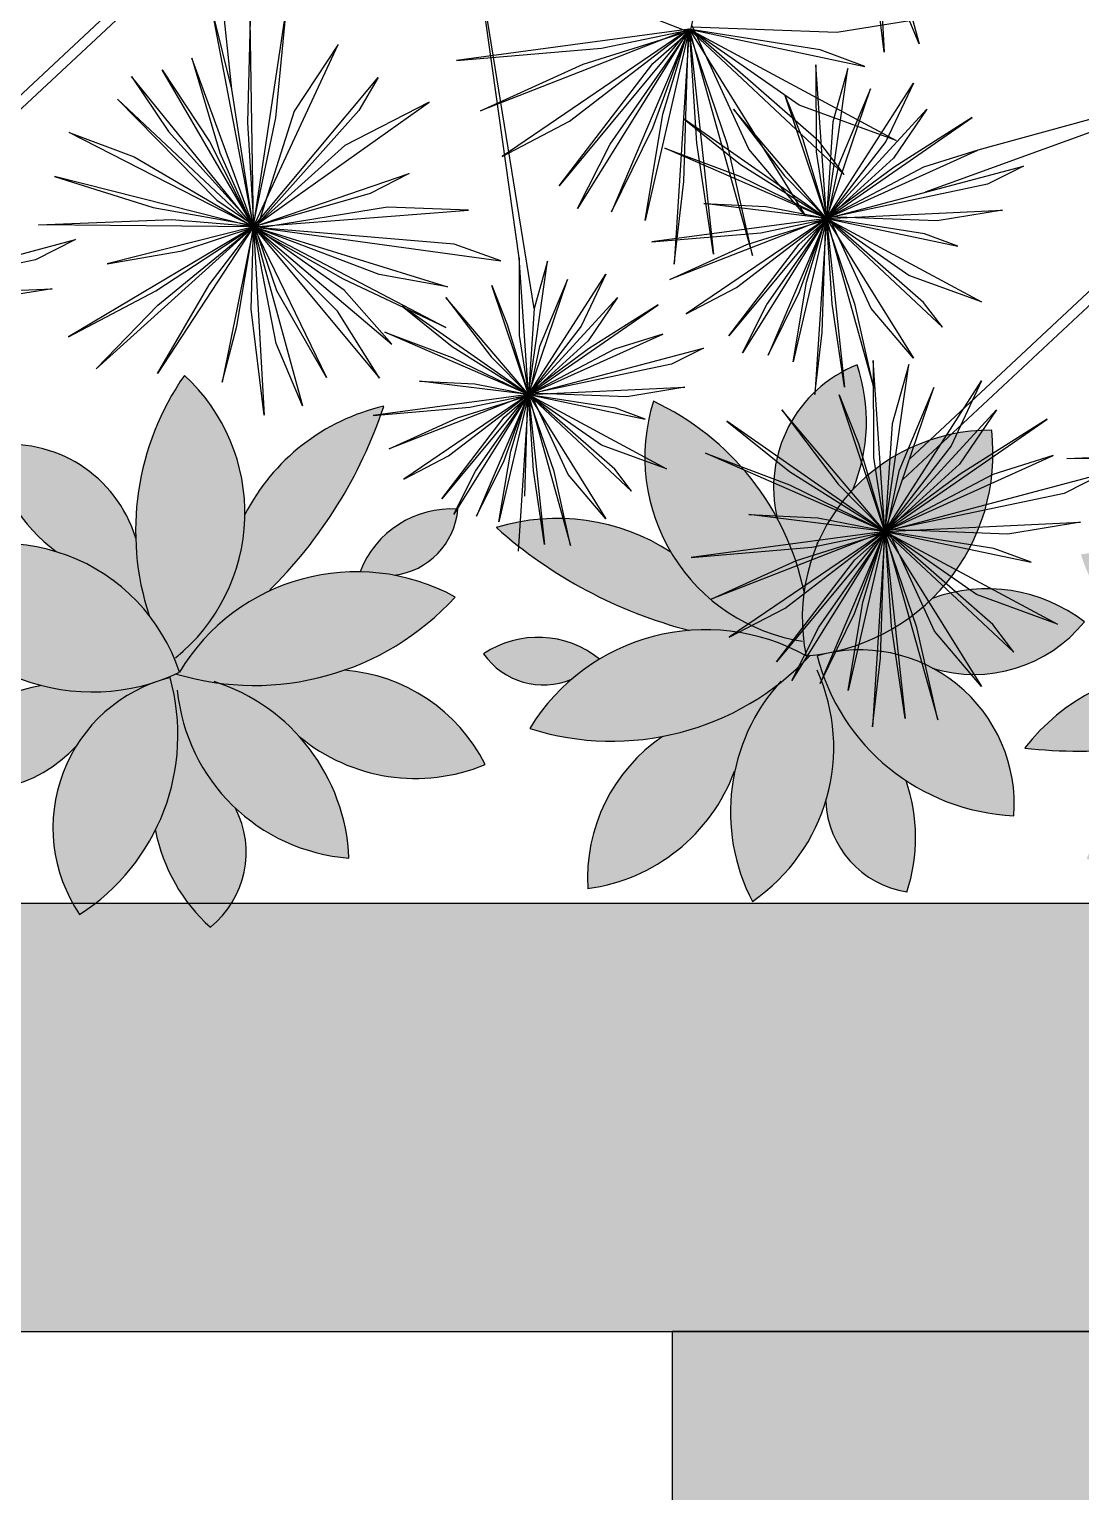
# Model space of a CAD drawing. Header units: inches. Extents: x 1559 to 2285, y -669 to 464.
# Drawn here: x 2088.36 to 2098.18, y 254.13 to 267.8 of the extents above; entities that cross this region are included whole.
import ezdxf

# ---------------------------------------------------------------- set-up
doc = ezdxf.new("R2010")
doc.units = ezdxf.units.IN
doc.header["$MEASUREMENT"] = 0

msp = doc.modelspace()

# ---------------------------------------------------------------- hatches: boundary and pattern name
at = {"true_color": 0x636466}
h = msp.add_hatch(dxfattribs=at)
h.set_pattern_fill('GRAVEL', color=251, scale=15)
h.set_pattern_definition([(228.012788, (-1644.2241, -1828.9148), (-120, -135), [2.01804, -199.78632]), (184.96974, (-1645.5741, -1830.4148), (180, 15), [3.46302, -342.83887]), (132.510447, (-1649.0241, -1830.7148), (150, -165), [2.44182, -241.74049]), (267.273689, (-1654.8741, -1834.4648), (15, 300), [3.15357, -312.20337]), (292.833654, (-1655.0241, -1837.6148), (-75, 180), [3.092325, -306.140597]), (357.273689, (-1653.8241, -1840.4648), (-300, 15), [3.15357, -312.20337]), (37.69424, (-1650.6741, -1840.6148), (-195, -150), [4.170435, -412.87273]), (72.255328, (-1647.3741, -1838.0648), (105, 330), [3.93732, -389.794822]), (121.429566, (-1646.1741, -1834.3148), (-120, 195), [3.16425, -313.261097]), (175.236358, (-1647.8241, -1831.6148), (165, -15), [3.61248, -177.01144]), (222.397438, (-1651.4241, -1831.3148), (-180, -165), [4.67172, -462.500625]), (138.814075, (-1640.0241, -1834.6148), (-105, 90), [1.594515, -157.85767]), (171.469234, (-1641.2241, -1833.5648), (195, -30), [3.033555, -300.32267]), (225, (-1644.224, -1833.115), (-2e-15, -15), [2.121315, -19.09189]), (203.19859, (-1645.2741, -1831.3148), (75, 30), [1.14237, -113.094227]), (291.80141, (-1646.324, -1831.7648), (-15, 45), [1.615545, -79.161927]), (30.963757, (-1645.724, -1833.2648), (45, 30), [2.623935, -84.840343]), (161.56505, (-1643.474, -1831.915), (30, -15), [1.897365, -45.5368]), (16.38954, (-1655.0241, -1831.7648), (150, 45), [2.658, -263.142677]), (70.346176, (-1652.4741, -1831.0148), (-60, -165), [2.229915, -220.761116]), (293.19859, (-1643.4741, -1828.9148), (-30, 75), [2.284725, -111.95187]), (343.61046, (-1642.5741, -1831.0148), (-150, 45), [2.658, -263.142677]), (339.443955, (-1655.0241, -1841.0648), (-75, 30), [2.5632, -125.596856]), (294.77514, (-1652.6241, -1841.9648), (-75, 165), [2.14767, -212.619646]), (66.80141, (-1643.3241, -1843.9148), (30, 75), [2.284725, -111.95187]), (17.354025, (-1642.4241, -1841.8148), (-195, -60), [2.514465, -248.931354]), (69.443955, (-1650.6741, -1843.9148), (-30, -75), [1.2816, -126.878456]), (101.30993, (-1644.224, -1843.9148), (-15, 60), [0.76485, -75.720443]), (165.96376, (-1644.374, -1843.1648), (45, -15), [3.092325, -58.75426]), (186.009006, (-1647.3741, -1842.4148), (150, 15), [2.86575, -283.708848]), (303.69007, (-1645.724, -1834.615), (-15, 30), [2.16333, -51.91994]), (353.157227, (-1644.5241, -1836.4148), (255, -30), [3.77691, -373.91344]), (60.945396, (-1640.7741, -1836.8648), (-60, -105), [1.54434, -152.89011]), (90, (-1640.024, -1835.515), (-15, 15), [0.9, -14.1]), (120.256437, (-1647.6741, -1841.9648), (60, -105), [2.08386, -206.3028]), (48.012788, (-1648.7241, -1840.1648), (120, 135), [4.03608, -197.76828]), (0, (-1646.024, -1837.165), (15, 15), [3.9, -11.1]), (325.304846, (-1642.1241, -1837.1648), (150, -105), [2.37171, -234.799115]), (254.054604, (-1640.1741, -1838.5148), (-15, -60), [2.18403, -107.01762]), (207.645975, (-1640.7741, -1840.6148), (-285, -150), [3.555975, -352.042113]), (175.426079, (-1643.9241, -1842.2648), (-195, 15), [3.761985, -372.4361])])
h.paths.add_polyline_path([(1814.363, 395.63), (1678.363, 395.63), (1678.363, 259.63), (1814.363, 259.63), (1814.363, 277.63), (1874.363, 277.63), (1874.363, 255.63), (1874.944, 255.63), (1874.944, 313.49), (1998.944, 313.49), (1998.944, 283.49), (2032.218, 283.49, -0.125718), (2052.363, 288.636), (2052.363, 249.63), (2058.363, 249.63), (2058.363, 255.63), (2106.363, 255.63), (2106.363, 277.63), (2102.363, 277.63), (2102.363, 268.587), (2102.363, 259.63), (2062.363, 259.63), (2062.363, 273.63), (2102.363, 273.63), (2102.363, 395.63)])
h.paths.add_polyline_path([(2188.954, 378.242), (2221.69, 378.242), (2221.69, 393.22), (2188.954, 393.22)], flags=9)
h.paths.add_polyline_path([(2156.248, 397.231), (2284.658, 397.231), (2284.658, 417.838), (2156.248, 417.838)], flags=9)
at = {"true_color": 0x000000}
h = msp.add_hatch(color=18, dxfattribs=at)
h.dxf.hatch_style = 1
h.paths.add_polyline_path([(2106.363, 277.63), (2058.363, 277.63), (2058.363, 255.63), (2106.363, 255.63)])
h.paths.add_polyline_path([(2102.363, 273.63), (2102.363, 259.63), (2062.363, 259.63), (2062.363, 273.63)], flags=16)
h.paths.add_polyline_path([(1814.363, 273.63), (1814.363, 255.63), (1874.363, 255.63), (1874.363, 277.63), (1818.363, 277.63), (1818.363, 273.63)])
h.paths.add_polyline_path([(1814.363, 273.63), (1814.363, 259.63), (1870.363, 259.63), (1870.363, 273.63)])
at = {"true_color": 0x136734}
h = msp.add_hatch(color=116, dxfattribs=at)
h.dxf.hatch_style = 1
h.paths.add_polyline_path([(2073.826, 262.241, 0.235627), (2071.654, 262.89, 0.461075), (2074.092, 261.857, -0.066909)])
h.paths.add_polyline_path([(2073.155, 261.329, -0.148431), (2074.187, 261.76, -0.019444), (2074.092, 261.857, -0.225985), (2072.595, 261.829, 0.221173), (2071.129, 261.082, 0.119103)])
h.paths.add_polyline_path([(2074.215, 261.784, -0.004913), (2074.187, 261.76, 0.403241), (2072.461, 259.722, 0.288103)])
h.paths.add_polyline_path([(2072.518, 260.325, -0.041736), (2072.623, 260.628, 0.329183), (2071.707, 260.047, 0.353816)])
h.paths.add_polyline_path([(2074.258, 260.495, -0.125544), (2074.123, 261.382, -0.116948), (2073.52, 260.374, 0.263173), (2073.763, 258.808, 0.278511)])
h.paths.add_polyline_path([(2075.117, 260.75, 0.356371), (2076.224, 260.492, 0.163365), (2075.621, 261.34, -0.18769), (2074.262, 261.826, -0.008247), (2074.215, 261.784, -0.040666), (2074.123, 261.382, 0.306661), (2075.092, 259.592, 0.170874)])
h.paths.add_polyline_path([(2074.27, 261.819, 0.329874), (2076.633, 261.649, 0.521307)])
h.paths.add_polyline_path([(2076.134, 263.513, 0.255984), (2074.843, 262.875, -0.146055), (2074.35, 261.908, -0.172974), (2075.217, 262.343, 0.307913)])
h.paths.add_polyline_path([(2076.342, 262.747, 0.424352), (2078.897, 261.789, 0.479162)])
h.paths.add_polyline_path([(2077.125, 263.906, 0.183321), (2077.743, 262.916, -0.154343), (2078.613, 262.319, -0.072502), (2078.488, 263.041, 0.371194)])
h.paths.add_polyline_path([(2078.943, 264.563, 0.235627), (2078.613, 262.319, -0.066909), (2078.849, 261.917, 0.461075)])
h.paths.add_polyline_path([(2080.804, 264.274, 0.221173), (2079.507, 263.262, -0.225985), (2078.849, 261.917, -0.019444), (2078.897, 261.789, -0.148431), (2079.724, 262.542, 0.119103)])
h.paths.add_polyline_path([(2081.473, 262.492, 0.403241), (2078.897, 261.789, -0.004913), (2078.863, 261.774, 0.288103)])
h.paths.add_polyline_path([(2081.497, 263.313, 0.329183), (2080.584, 262.728, -0.041736), (2080.903, 262.695, 0.353816)])
h.paths.add_polyline_path([(2080.435, 261.808, -0.116948), (2079.267, 261.687, -0.125544), (2080.014, 261.19, 0.278511), (2081.752, 260.926, 0.263173)])
h.paths.add_polyline_path([(2079.267, 261.687, -0.040666), (2078.863, 261.774, -0.008247), (2078.805, 261.749, -0.18769), (2078.671, 260.312, 0.163365), (2079.185, 259.407, 0.356371), (2079.419, 260.52, 0.170874), (2080.479, 260.053, 0.306661)])
h.paths.add_polyline_path([(2078.808, 261.738, 0.521307), (2077.964, 259.526, 0.329874)])
h.paths.add_polyline_path([(2078.693, 261.707, -0.145969), (2077.609, 261.666, 0.255984), (2076.486, 260.766, 0.307913), (2077.933, 261.102, -0.17311)])
h.paths.add_polyline_path([(2084.69, 262.241, 0.235627), (2082.518, 262.89, 0.461075), (2084.955, 261.857, -0.066909)])
h.paths.add_polyline_path([(2085.051, 261.76, -0.019444), (2084.955, 261.857, -0.225985), (2083.459, 261.829, 0.221173), (2081.993, 261.082, 0.119103), (2084.019, 261.329, -0.148431)])
h.paths.add_polyline_path([(2085.079, 261.784, -0.004913), (2085.051, 261.76, 0.403241), (2083.325, 259.722, 0.288103)])
h.paths.add_polyline_path([(2083.487, 260.628, 0.329183), (2082.571, 260.047, 0.353816), (2083.382, 260.325, -0.041736)])
h.paths.add_polyline_path([(2085.122, 260.495, -0.125544), (2084.987, 261.382, -0.116948), (2084.384, 260.374, 0.263173), (2084.626, 258.808, 0.278511)])
h.paths.add_polyline_path([(2086.485, 261.34, -0.18769), (2085.126, 261.826, -0.008247), (2085.079, 261.784, -0.040666), (2084.987, 261.382, 0.306661), (2085.956, 259.592, 0.170874), (2085.981, 260.75, 0.356371), (2087.088, 260.492, 0.163365)])
h.paths.add_polyline_path([(2085.134, 261.819, 0.329874), (2087.497, 261.649, 0.521307)])
h.paths.add_polyline_path([(2086.998, 263.513, 0.255984), (2085.707, 262.875, -0.146055), (2085.213, 261.908, -0.172974), (2086.081, 262.343, 0.307913)])
h.paths.add_polyline_path([(2085.262, 264.48, 0.479162), (2085.051, 261.76, 0.424352)])
h.paths.add_polyline_path([(2083.881, 264.26, 0.371194), (2084.089, 262.66, -0.072502), (2084.69, 262.241, -0.154343), (2084.517, 263.282, 0.183321)])
h.paths.add_polyline_path([(2087.206, 262.747, 0.424352), (2089.76, 261.789, 0.479162)])
h.paths.add_polyline_path([(2087.989, 263.906, 0.183321), (2088.607, 262.916, -0.154343), (2089.477, 262.319, -0.072502), (2089.352, 263.041, 0.371194)])
h.paths.add_polyline_path([(2089.807, 264.563, 0.235627), (2089.477, 262.319, -0.066909), (2089.713, 261.917, 0.461075)])
h.paths.add_polyline_path([(2091.668, 264.274, 0.221173), (2090.371, 263.262, -0.225985), (2089.713, 261.917, -0.019444), (2089.76, 261.789, -0.148431), (2090.588, 262.542, 0.119103)])
h.paths.add_polyline_path([(2092.337, 262.492, 0.403241), (2089.76, 261.789, -0.004913), (2089.727, 261.774, 0.288103)])
h.paths.add_polyline_path([(2090.131, 261.687, -0.040666), (2089.727, 261.774, -0.008247), (2089.669, 261.749, -0.18769), (2089.535, 260.312, 0.163365), (2090.049, 259.407, 0.356371), (2090.283, 260.52, 0.170874), (2091.343, 260.053, 0.306661)])
h.paths.add_polyline_path([(2089.672, 261.738, 0.521307), (2088.827, 259.526, 0.329874)])
h.paths.add_polyline_path([(2089.557, 261.707, -0.145969), (2088.473, 261.666, 0.255984), (2087.349, 260.766, 0.307913), (2088.797, 261.102, -0.17311)])
h.paths.add_polyline_path([(2091.298, 261.808, -0.116948), (2090.131, 261.687, -0.125544), (2090.878, 261.19, 0.278511), (2092.616, 260.926, 0.263173)])
h.paths.add_polyline_path([(2092.361, 263.313, 0.329183), (2091.448, 262.728, -0.041736), (2091.767, 262.695, 0.353816)])
h.paths.add_polyline_path([(2094.35, 262.913, 0.221173), (2092.72, 263.141, 0.119103), (2094.522, 262.181, -0.148431), (2095.614, 261.943, -0.019444), (2095.592, 262.077, -0.225985)], flags=16)
h.paths.add_polyline_path([(2094.187, 264.321, 0.461075), (2095.592, 262.077, -0.066909), (2095.595, 262.543, 0.235627)], flags=17)
h.paths.add_polyline_path([(2096.09, 264.661, 0.371194), (2095.342, 263.231, -0.072502), (2095.595, 262.543, -0.154343), (2096.05, 263.495, 0.183321)], flags=17)
h.paths.add_polyline_path([(2097.347, 264.05, 0.479162), (2095.614, 261.943, 0.424352)], flags=17)
h.paths.add_polyline_path([(2098.214, 262.262, 0.255984), (2096.791, 262.479, -0.146055), (2095.833, 261.971, -0.172974), (2096.793, 261.829, 0.307913)], flags=17)
h.paths.add_polyline_path([(2096.791, 262.479, -0.255984), (2098.214, 262.262, -0.307913), (2096.793, 261.829, -0.296853), (2097.554, 260.449, -0.135289), (2096.548, 260.776, -0.163365), (2096.555, 259.735, -0.356371), (2095.797, 260.582, -0.170874), (2095.112, 259.648, -0.174402), (2094.947, 260.865, -0.278511), (2093.573, 259.768, -0.263173), (2094.273, 261.19, -0.124074), (2093.032, 261.263, -0.079077), (2093.424, 261.724, -0.353816), (2092.601, 261.962, -0.329183), (2093.684, 261.912, -0.115832), (2094.522, 262.181, -0.119103), (2092.72, 263.141, -0.221173), (2094.35, 262.913, -0.212906), (2094.187, 264.321, -0.160384), (2095.342, 263.231, -0.371194), (2096.09, 264.661, -0.183321), (2096.05, 263.495, 0.154343), (2095.595, 262.543, 0.066909), (2095.592, 262.077, 0.019444), (2095.614, 261.943, 0.148431), (2094.522, 262.181, 0.24042), (2093.032, 261.263, 0.244571), (2095.345, 261.669, 0.306661), (2095.112, 259.648, 0.170874), (2095.797, 260.582, 0.356371), (2096.555, 259.735, 0.163365), (2096.548, 260.776, -0.186272), (2095.716, 261.943, -0.020704), (2095.833, 261.971, 0.146055)])
h = msp.add_hatch(color=116, dxfattribs=at)
h.dxf.hatch_style = 1
h.paths.add_polyline_path([(2094.187, 264.321, 0.461075), (2095.592, 262.077, -0.066909), (2095.595, 262.543, 0.235627)])
h.paths.add_polyline_path([(2094.35, 262.913, 0.221173), (2092.72, 263.141, 0.119103), (2094.522, 262.181, -0.148431), (2095.614, 261.943, -0.019444), (2095.592, 262.077, -0.225985)])
h.paths.add_polyline_path([(2095.652, 261.946, -0.004913), (2095.614, 261.943, 0.148431), (2094.522, 262.181, 0.24042), (2093.032, 261.263, 0.288103)])
h.paths.add_polyline_path([(2096.09, 264.661, 0.371194), (2095.342, 263.231, -0.072502), (2095.595, 262.543, -0.154343), (2096.05, 263.495, 0.183321)])
h.paths.add_polyline_path([(2098.214, 262.262, 0.255984), (2096.791, 262.479, -0.146055), (2095.833, 261.971, -0.172974), (2096.793, 261.829, 0.307913)])
h.paths.add_polyline_path([(2095.714, 261.953, -0.008247), (2095.652, 261.946, -0.040666), (2095.345, 261.669, 0.306661), (2095.112, 259.648, 0.170874), (2095.797, 260.582, 0.356371), (2096.555, 259.735, 0.163365), (2096.548, 260.776, -0.18769)])
h.paths.add_polyline_path([(2100.714, 261.76, -0.019444), (2100.619, 261.857, -0.225985), (2099.122, 261.829, 0.221173), (2097.656, 261.082, 0.119103), (2099.683, 261.329, -0.148431)])
h.paths.add_polyline_path([(2098.181, 262.89, 0.461075), (2100.619, 261.857, -0.066909), (2100.354, 262.241, 0.235627)])
h.paths.add_polyline_path([(2099.545, 264.26, 0.371194), (2099.753, 262.66, -0.072502), (2100.354, 262.241, -0.154343), (2100.181, 263.282, 0.183321)])
h.paths.add_polyline_path([(2100.926, 264.48, 0.479162), (2100.714, 261.76, 0.424352)])
h.paths.add_polyline_path([(2102.661, 263.513, 0.255984), (2101.371, 262.875, -0.146055), (2100.877, 261.908, -0.172974), (2101.745, 262.343, 0.307913)])
h.paths.add_polyline_path([(2100.798, 261.819, 0.329874), (2103.16, 261.649, 0.521307)])
h.paths.add_polyline_path([(2102.149, 261.34, -0.18769), (2100.79, 261.826, -0.008247), (2100.743, 261.784, -0.040666), (2100.651, 261.382, 0.306661), (2101.619, 259.592, 0.170874), (2101.644, 260.75, 0.356371), (2102.751, 260.492, 0.163365)])
h.paths.add_polyline_path([(2100.743, 261.784, -0.004913), (2100.714, 261.76, 0.403241), (2098.989, 259.722, 0.288103)])
h.paths.add_polyline_path([(2100.785, 260.495, -0.125544), (2100.651, 261.382, -0.116948), (2100.048, 260.374, 0.263173), (2100.29, 258.808, 0.278511)])
h.paths.add_polyline_path([(2099.045, 260.325, -0.041736), (2099.151, 260.628, 0.329183), (2098.235, 260.047, 0.353816)])
at = {"true_color": 0x000000}
h = msp.add_hatch(color=18, dxfattribs=at)
h.dxf.hatch_style = 1
h.paths.add_polyline_path([(1674.363, 212.16), (1674.363, -85.37), (1680.363, -85.37), (1680.363, -32.37), (1718.363, -32.37), (1860.363, -32.37), (1860.363, -4.37), (1854.363, -4.37), (1854.363, -26.226), (1854.363, -26.37), (1680.363, -26.37), (1680.363, 189.63), (1755.451, 189.63), (1755.451, 195.63), (1746.363, 195.63), (1746.363, 201.63), (1740.363, 201.63), (1740.363, 195.63), (1680.363, 195.63), (1680.363, 249.63), (1740.363, 249.63), (1740.363, 243.63), (1746.363, 243.63), (1746.363, 249.63), (1877.363, 249.63), (1877.363, 255.63), (1674.363, 255.63), (1558.834, -573.37), (1629.361, -573.37), (1629.361, -567.37), (1565.729, -567.37)])
h.paths.add_polyline_path([(2106.363, 255.63), (2094.363, 255.63), (2094.363, 249.63), (2100.363, 249.63), (2100.363, 69.63), (1998.363, 69.63), (1998.363, 63.63), (2100.363, 63.63), (2100.363, 36.238), (2100.933, 36.238), (2100.93, 8.59), (2100.93, -60.807), (2100.918, -93.707), (2100.363, -109.37), (2100.363, -265.37), (2100.363, -481.37), (1945.363, -481.37), (1945.363, -487.37), (1988.502, -487.37), (2100.363, -487.37), (2100.363, -567.37), (2062.606, -567.37), (2059.363, -567.37), (2059.363, -573.37), (2106.363, -573.37)])
h.paths.add_polyline_path([(2058.363, -103.37), (1998.213, -103.37, -0.051173), (1996.984, -109.37), (2058.363, -109.37)], flags=17)
h.paths.add_polyline_path([(1680.363, -271.37), (1691.465, -271.37), (1691.465, -271.074), (1716.572, -271.074), (1716.608, -271.074), (1716.608, -271.066), (1800.373, -271.066), (1800.373, -271.074), (1825.48, -271.074), (1830.363, -271.37), (1830.363, -265.37), (1680.363, -265.37), (1680.363, -263.37), (1674.363, -263.37), (1674.363, -331.37), (1680.363, -331.37)], flags=17)
h.paths.add_polyline_path([(1860.363, 147.63), (1854.363, 147.63), (1854.363, 37.63), (1856.889, 37.63, -0.020704), (1860.363, 37.774), (1860.363, 63.63)], flags=17)
h.paths.add_polyline_path([(1860.363, 195.63), (1819.451, 195.63), (1819.451, 189.63), (1860.363, 189.63)], flags=17)
h.paths.add_polyline_path([(2004.363, 249.63), (2010.363, 249.63), (2010.363, 255.63), (1998.363, 255.63), (1998.363, 111.63), (2004.363, 111.63)])
h.paths.add_polyline_path([(1939.363, 63.63), (1945.363, 63.63), (1945.363, 69.63), (1933.363, 69.63), (1933.363, -67.378, -0.041886), (1939.363, -67.882)])
h.paths.add_polyline_path([(2070.363, 255.63), (2052.363, 255.63), (2052.363, 249.63), (2058.363, 249.63), (2058.363, 93.63), (2064.363, 93.63), (2064.363, 249.63), (2070.363, 249.63)], flags=17)
h.paths.add_polyline_path([(1680.363, -395.37), (1674.363, -395.37), (1674.363, -508.37), (1680.363, -508.37), (1680.363, -487.37), (1793.363, -487.37), (1799.363, -487.37), (1799.363, -481.37), (1680.363, -481.37)], flags=17)
h.paths.add_polyline_path([(1799.363, -529.354, -0.035795), (1793.363, -529.088), (1793.363, -567.37), (1680.363, -567.37), (1680.363, -550.37), (1674.363, -550.37), (1674.363, -567.37), (1671.363, -567.37), (1671.363, -573.37), (1799.363, -573.37)])
h.paths.add_polyline_path([(1914.363, -567.37), (1878.363, -567.37), (1878.363, -482.37), (1877.363, -482.37), (1877.363, -342.639), (1878.363, -342.639), (1878.363, -265.37), (1872.363, -265.37), (1872.363, -307.37), (1872.363, -567.37), (1836.363, -567.37), (1836.363, -573.37), (1914.363, -573.37)])
h.paths.add_polyline_path([(2023.363, -567.37), (1951.363, -567.37), (1951.363, -529.088, -0.035795), (1945.363, -529.354), (1945.363, -567.37), (1945.363, -573.37), (2023.363, -573.37)])
h.paths.add_polyline_path([(2058.363, -265.37), (1920.363, -265.37), (1920.363, -271.37), (1983.961, -271.37), (2058.363, -271.37)])
h.paths.add_polyline_path([(2058.363, -154.37), (2052.363, -154.37), (2052.363, -160.37), (2052.363, -226.873, -0.041886), (2058.363, -226.37)], flags=17)
h.paths.add_polyline_path([(2058.363, -109.37), (2052.363, -109.37), (2052.363, -115.37), (2058.363, -115.37)], flags=17)
h.paths.add_polyline_path([(1968.363, -103.378), (1962.363, -103.378), (1962.363, -148.37), (1968.363, -148.37)], flags=17)

# ---------------------------------------------------------------- linework, layer by layer
at = {"color": 14, "true_color": 0xa30000}
for p, q in [((2094.486, 267.783), (2089.79, 269.63)), ((2090.006, 269.508), (2090.245, 267.238)), ((2096.256, 269.182), (2096.671, 267.663)), ((2096.256, 269.182), (2096.344, 267.584)), ((2090.044, 268.837), (2086.971, 265.961)), ((2090.044, 268.702), (2086.908, 265.773)), ((2092.932, 265.661), (2092.534, 268.511)), ((2093.074, 265.189), (2092.538, 268.51)), ((2094.678, 268.473), (2094.535, 267.795)), ((2096.344, 267.584), (2096.235, 268.483)), ((2096.671, 267.663), (2096.448, 268.192)), ((2090.075, 267.929), (2090.245, 267.238)), ((2090.453, 265.95), (2090.075, 267.929)), ((2090.42, 267.886), (2090.397, 266.926)), ((2090.453, 265.95), (2090.42, 267.886)), ((2090.453, 265.95), (2090.751, 267.94)), ((2090.751, 267.94), (2090.657, 266.971)), ((2096.716, 267.899), (2095.902, 267.768)), ((2094.523, 267.798), (2092.348, 267.505)), ((2094.523, 267.798), (2092.573, 267.037)), ((2094.523, 267.798), (2092.775, 266.609)), ((2094.523, 267.798), (2093.307, 266.334)), ((2093.403, 266.938), (2094.523, 267.798)), ((2094.523, 267.798), (2093.478, 266.123)), ((2093.53, 267.473), (2094.514, 267.78)), ((2093.704, 267.62), (2094.511, 267.789)), ((2093.782, 266.725), (2094.519, 267.78)), ((2094.523, 267.798), (2093.796, 266.093)), ((2094.523, 267.798), (2094.109, 266.012)), ((2094.183, 266.876), (2094.505, 267.769)), ((2094.183, 267.479), (2094.511, 267.768)), ((2094.276, 267.004), (2094.514, 267.797)), ((2094.523, 267.798), (2094.381, 265.604)), ((2094.471, 266.376), (2094.516, 267.789)), ((2094.881, 266.72), (2094.512, 267.803)), ((2094.523, 267.798), (2094.749, 265.697)), ((2094.523, 267.798), (2096.456, 266.758)), ((2094.523, 267.798), (2095.606, 266.057)), ((2094.523, 267.798), (2095.114, 265.684)), ((2094.523, 267.798), (2095.969, 266.442)), ((2094.523, 267.798), (2096.162, 267.451)), ((2094.594, 266.734), (2094.528, 267.755)), ((2095.548, 267.088), (2094.535, 267.795)), ((2095.744, 267.606), (2094.535, 267.795)), ((2095.08, 266.678), (2094.549, 267.831)), ((2095.902, 267.768), (2094.551, 267.817)), ((2095.733, 266.751), (2094.557, 267.78)), ((2090.453, 265.95), (2091.241, 267.656)), ((2091.241, 267.656), (2090.832, 267.032)), ((2092.348, 267.505), (2093.704, 267.62)), ((2096.162, 267.451), (2095.744, 267.606)), ((2089.874, 267.527), (2090.138, 266.644)), ((2090.453, 265.95), (2089.874, 267.527)), ((2092.573, 267.037), (2093.53, 267.473)), ((2093.307, 266.334), (2094.183, 267.479)), ((2095.705, 267.466), (2095.708, 266.651)), ((2095.804, 266.03), (2095.705, 267.466)), ((2089.313, 267.355), (2089.657, 266.842)), ((2090.453, 265.95), (2089.313, 267.355)), ((2089.599, 267.419), (2090.039, 266.75)), ((2090.453, 265.95), (2089.599, 267.419)), ((2090.453, 265.95), (2091.615, 267.348)), ((2091.615, 267.348), (2091.435, 267.04)), ((2095.804, 266.03), (2096.005, 267.432)), ((2096.005, 267.432), (2095.865, 266.934)), ((2099.615, 267.326), (2096.725, 266.274)), ((2099.615, 267.326), (2097.218, 266.667)), ((2090.245, 267.238), (2090.446, 265.957)), ((2095.804, 266.03), (2096.616, 267.295)), ((2095.804, 266.03), (2096.215, 267.24)), ((2096.215, 267.24), (2095.92, 266.536)), ((2096.616, 267.295), (2096.36, 266.748)), ((2089.181, 267.144), (2090.108, 266.202)), ((2090.453, 265.95), (2089.181, 267.144)), ((2090.453, 265.95), (2092.094, 267.115)), ((2092.094, 267.115), (2091.305, 266.712)), ((2094.935, 267.051), (2095.411, 266.427)), ((2095.804, 266.03), (2094.935, 267.051)), ((2095.418, 267.177), (2095.582, 266.767)), ((2095.804, 266.03), (2095.418, 267.177)), ((2096.456, 266.758), (2095.548, 267.088)), ((2095.804, 266.03), (2096.741, 267.05)), ((2096.741, 267.05), (2096.43, 266.594)), ((2090.397, 266.926), (2090.453, 265.99)), ((2090.657, 266.971), (2090.443, 265.944)), ((2090.832, 267.032), (2090.481, 265.923)), ((2091.435, 267.04), (2090.482, 265.971)), ((2092.775, 266.609), (2093.403, 266.938)), ((2094.109, 266.012), (2094.276, 267.004)), ((2094.475, 266.957), (2095.002, 266.533)), ((2095.804, 266.03), (2094.475, 266.957)), ((2095.804, 266.03), (2097.166, 266.973)), ((2095.865, 266.934), (2095.804, 266.03)), ((2097.166, 266.973), (2096.436, 266.509)), ((2088.728, 266.833), (2089.337, 266.606)), ((2090.453, 265.95), (2088.728, 266.833)), ((2089.657, 266.842), (2090.448, 265.966)), ((2093.796, 266.093), (2094.183, 266.876)), ((2090.039, 266.75), (2090.434, 265.974)), ((2090.138, 266.644), (2090.444, 265.95)), ((2091.305, 266.712), (2090.463, 265.954)), ((2093.478, 266.123), (2093.782, 266.725)), ((2094.295, 266.687), (2095.001, 266.421)), ((2095.804, 266.03), (2094.295, 266.687)), ((2094.749, 265.697), (2094.594, 266.734)), ((2095.114, 265.684), (2094.881, 266.72)), ((2095.606, 266.057), (2095.08, 266.678)), ((2095.582, 266.767), (2095.804, 266.03)), ((2095.708, 266.651), (2095.804, 266.03)), ((2095.969, 266.442), (2095.733, 266.751)), ((2096.36, 266.748), (2095.804, 266.03)), ((2095.804, 266.03), (2097.218, 266.667)), ((2099.653, 266.655), (2096.58, 263.779)), ((2097.218, 266.667), (2096.71, 266.508)), ((2089.337, 266.606), (2090.453, 265.95)), ((2095.002, 266.533), (2095.804, 266.03)), ((2095.804, 266.03), (2097.646, 266.519)), ((2096.71, 266.508), (2095.804, 266.03)), ((2095.92, 266.536), (2095.812, 266.028)), ((2096.43, 266.594), (2095.814, 266.034)), ((2096.436, 266.509), (2095.817, 266.05)), ((2099.653, 266.52), (2096.517, 263.591)), ((2097.646, 266.519), (2097.309, 266.349)), ((2088.593, 266.421), (2089.513, 266.133)), ((2090.453, 265.95), (2088.593, 266.421)), ((2090.453, 265.95), (2091.905, 266.451)), ((2091.905, 266.451), (2091.542, 266.263)), ((2094.381, 265.604), (2094.471, 266.376)), ((2095.001, 266.421), (2095.804, 266.03)), ((2095.411, 266.427), (2095.804, 266.03)), ((2091.542, 266.263), (2090.463, 265.954)), ((2097.309, 266.349), (2095.854, 266.043)), ((2089.513, 266.133), (2090.443, 265.966)), ((2090.108, 266.202), (2090.438, 265.976)), ((2090.453, 265.95), (2092.459, 266.106)), ((2091.704, 266.134), (2090.48, 265.936)), ((2092.459, 266.106), (2091.704, 266.134)), ((2094.658, 266.171), (2095.239, 266.142)), ((2095.804, 266.03), (2094.658, 266.171)), ((2095.239, 266.142), (2095.813, 266.03)), ((2095.804, 266.03), (2097.448, 266.106)), ((2097.448, 266.106), (2096.838, 266.007)), ((2088.442, 265.97), (2089.688, 266.019)), ((2090.453, 265.95), (2088.442, 265.97)), ((2090.453, 265.95), (2088.722, 264.925)), ((2090.453, 265.95), (2088.982, 264.624)), ((2090.453, 265.95), (2089.085, 265.605)), ((2089.539, 265.354), (2090.453, 265.95)), ((2090.453, 265.95), (2089.554, 264.58)), ((2089.557, 265.218), (2090.453, 265.95)), ((2089.688, 266.019), (2090.441, 265.957)), ((2089.785, 265.728), (2090.464, 265.951)), ((2090.037, 265.409), (2090.453, 265.95)), ((2090.453, 265.95), (2090.158, 264.5)), ((2090.295, 265.022), (2090.453, 265.95)), ((2090.431, 265.181), (2090.453, 265.95)), ((2091.624, 265.507), (2090.453, 265.95)), ((2091.236, 265.163), (2090.453, 265.95)), ((2090.664, 264.862), (2090.453, 265.95)), ((2090.453, 265.95), (2091.629, 264.538)), ((2090.453, 265.95), (2092.264, 265.391)), ((2090.453, 265.95), (2090.91, 264.279)), ((2090.453, 265.95), (2092.248, 265.012)), ((2090.453, 265.95), (2091.744, 264.854)), ((2090.453, 265.95), (2090.55, 264.193)), ((2090.453, 265.95), (2091.135, 264.544)), ((2090.453, 265.95), (2092.761, 265.635)), ((2090.67, 265.354), (2090.463, 265.954)), ((2095.804, 266.03), (2094.173, 265.81)), ((2095.804, 266.03), (2094.341, 265.459)), ((2095.804, 266.03), (2094.493, 265.138)), ((2095.804, 266.03), (2094.892, 264.932)), ((2094.964, 265.384), (2095.804, 266.03)), ((2095.804, 266.03), (2095.02, 264.774)), ((2095.059, 265.786), (2095.797, 266.016)), ((2095.19, 265.896), (2095.795, 266.023)), ((2095.248, 265.225), (2095.801, 266.016)), ((2095.804, 266.03), (2095.259, 264.751)), ((2095.804, 266.03), (2095.493, 264.691)), ((2095.548, 265.338), (2095.791, 266.008)), ((2095.549, 265.79), (2095.794, 266.007)), ((2095.618, 265.435), (2095.797, 266.029)), ((2095.804, 266.03), (2095.697, 264.384)), ((2095.765, 264.963), (2095.799, 266.023)), ((2096.073, 265.221), (2095.795, 266.033)), ((2095.804, 266.03), (2095.973, 264.454)), ((2095.804, 266.03), (2097.254, 265.25)), ((2095.804, 266.03), (2096.616, 264.724)), ((2095.804, 266.03), (2096.247, 264.444)), ((2095.804, 266.03), (2096.889, 265.013)), ((2095.804, 266.03), (2097.033, 265.77)), ((2095.857, 265.232), (2095.807, 265.997)), ((2096.573, 265.497), (2095.812, 266.028)), ((2096.719, 265.886), (2095.812, 266.028)), ((2096.221, 265.189), (2095.823, 266.055)), ((2096.838, 266.007), (2095.825, 266.044)), ((2096.711, 265.244), (2095.83, 266.016)), ((2086.742, 265.288), (2088.789, 265.832)), ((2088.789, 265.832), (2088.415, 265.643)), ((2091.298, 265.36), (2090.466, 265.946)), ((2091.292, 265.464), (2090.472, 265.927)), ((2092.327, 265.79), (2090.515, 265.942)), ((2094.173, 265.81), (2095.19, 265.896)), ((2097.033, 265.77), (2096.719, 265.886)), ((2089.085, 265.605), (2089.785, 265.728)), ((2092.761, 265.635), (2092.327, 265.79)), ((2094.341, 265.459), (2095.059, 265.786)), ((2094.892, 264.932), (2095.549, 265.79)), ((2088.415, 265.643), (2086.797, 265.303)), ((2092.932, 265.661), (2092.934, 264.937)), ((2093.02, 264.384), (2092.932, 265.661)), ((2093.02, 264.384), (2093.199, 265.631)), ((2093.199, 265.631), (2093.074, 265.189)), ((2089.554, 264.58), (2090.037, 265.409)), ((2092.248, 265.012), (2091.292, 265.464)), ((2092.264, 265.391), (2091.624, 265.507)), ((2092.677, 265.404), (2092.822, 265.04)), ((2093.02, 264.384), (2092.677, 265.404)), ((2093.02, 264.384), (2093.742, 265.509)), ((2093.02, 264.384), (2093.386, 265.46)), ((2093.386, 265.46), (2093.123, 264.834)), ((2093.742, 265.509), (2093.514, 265.023)), ((2095.493, 264.691), (2095.618, 265.435)), ((2097.254, 265.25), (2096.573, 265.497)), ((2086.742, 265.288), (2088.57, 265.373)), ((2088.57, 265.373), (2087.891, 265.263)), ((2088.722, 264.925), (2089.539, 265.354)), ((2091.135, 264.544), (2090.67, 265.354)), ((2091.744, 264.854), (2091.298, 265.36)), ((2092.248, 265.292), (2092.671, 264.737)), ((2093.02, 264.384), (2092.248, 265.292)), ((2093.02, 264.384), (2093.853, 265.291)), ((2093.853, 265.291), (2093.577, 264.886)), ((2094.493, 265.138), (2094.964, 265.384)), ((2095.259, 264.751), (2095.548, 265.338)), ((2088.982, 264.624), (2089.557, 265.218)), ((2090.55, 264.193), (2090.431, 265.181)), ((2091.629, 264.538), (2091.236, 265.163)), ((2091.839, 265.209), (2092.307, 264.832)), ((2093.02, 264.384), (2091.839, 265.209)), ((2093.02, 264.384), (2094.231, 265.223)), ((2093.074, 265.189), (2093.02, 264.384)), ((2094.231, 265.223), (2093.581, 264.81)), ((2095.02, 264.774), (2095.248, 265.225)), ((2095.973, 264.454), (2095.857, 265.232)), ((2096.247, 264.444), (2096.073, 265.221)), ((2096.616, 264.724), (2096.221, 265.189)), ((2096.889, 265.013), (2096.711, 265.244)), ((2090.158, 264.5), (2090.295, 265.022)), ((2092.822, 265.04), (2093.02, 264.384)), ((2093.514, 265.023), (2093.02, 264.384)), ((2090.91, 264.279), (2090.664, 264.862)), ((2091.679, 264.968), (2092.306, 264.732)), ((2093.02, 264.384), (2091.679, 264.968)), ((2092.934, 264.937), (2093.02, 264.384)), ((2093.02, 264.384), (2094.277, 264.95)), ((2093.577, 264.886), (2093.029, 264.388)), ((2094.277, 264.95), (2093.825, 264.809)), ((2095.697, 264.384), (2095.765, 264.963)), ((2092.306, 264.732), (2093.02, 264.384)), ((2092.307, 264.832), (2093.02, 264.384)), ((2092.671, 264.737), (2093.02, 264.384)), ((2093.02, 264.384), (2094.657, 264.819)), ((2093.825, 264.809), (2093.02, 264.384)), ((2093.123, 264.834), (2093.028, 264.383)), ((2093.581, 264.81), (2093.032, 264.402)), ((2094.657, 264.819), (2094.358, 264.668)), ((2094.358, 264.668), (2093.064, 264.396)), ((2096.241, 264.702), (2096.244, 263.797)), ((2096.351, 263.106), (2096.241, 264.702)), ((2096.351, 263.106), (2096.575, 264.665)), ((2096.575, 264.665), (2096.419, 264.112)), ((2092.001, 264.51), (2092.518, 264.484)), ((2093.02, 264.384), (2092.001, 264.51)), ((2092.518, 264.484), (2093.028, 264.385)), ((2093.02, 264.384), (2094.482, 264.452)), ((2094.482, 264.452), (2093.939, 264.364)), ((2096.351, 263.106), (2097.253, 264.512)), ((2096.351, 263.106), (2096.808, 264.451)), ((2096.808, 264.451), (2096.48, 263.669)), ((2097.253, 264.512), (2096.969, 263.904)), ((2093.02, 264.384), (2091.57, 264.189)), ((2093.02, 264.384), (2091.72, 263.877)), ((2093.02, 264.384), (2091.855, 263.592)), ((2093.02, 264.384), (2092.21, 263.409)), ((2092.273, 263.811), (2093.02, 264.384)), ((2093.02, 264.384), (2092.323, 263.268)), ((2092.358, 264.167), (2093.014, 264.372)), ((2092.474, 264.266), (2093.012, 264.378)), ((2092.526, 263.669), (2093.017, 264.373)), ((2093.02, 264.384), (2092.536, 263.248)), ((2093.02, 264.384), (2092.744, 263.194)), ((2092.793, 263.769), (2093.008, 264.365)), ((2092.793, 264.172), (2093.012, 264.364)), ((2092.855, 263.855), (2093.014, 264.383)), ((2093.02, 264.384), (2092.925, 262.922)), ((2092.985, 263.436), (2093.015, 264.379)), ((2093.259, 263.666), (2093.012, 264.388)), ((2093.02, 264.384), (2093.171, 262.984)), ((2093.02, 264.384), (2094.309, 263.691)), ((2093.02, 264.384), (2093.742, 263.224)), ((2093.02, 264.384), (2093.414, 262.975)), ((2093.02, 264.384), (2093.984, 263.48)), ((2093.02, 264.384), (2094.112, 264.153)), ((2093.067, 263.675), (2093.023, 264.356)), ((2093.703, 263.911), (2093.028, 264.383)), ((2093.834, 264.257), (2093.028, 264.383)), ((2093.391, 263.637), (2093.037, 264.407)), ((2093.939, 264.364), (2093.038, 264.397)), ((2093.827, 263.686), (2093.043, 264.372)), ((2095.922, 264.381), (2096.104, 263.926)), ((2096.351, 263.106), (2095.922, 264.381)), ((2091.57, 264.189), (2092.474, 264.266)), ((2094.112, 264.153), (2093.834, 264.257)), ((2095.386, 264.241), (2095.915, 263.548)), ((2096.351, 263.106), (2095.386, 264.241)), ((2096.351, 263.106), (2097.393, 264.24)), ((2097.393, 264.24), (2097.047, 263.734)), ((2091.72, 263.877), (2092.358, 264.167)), ((2092.21, 263.409), (2092.793, 264.172)), ((2094.875, 264.137), (2095.46, 263.665)), ((2096.351, 263.106), (2094.875, 264.137)), ((2096.351, 263.106), (2097.865, 264.154)), ((2096.419, 264.112), (2096.351, 263.106)), ((2097.865, 264.154), (2097.053, 263.639)), ((2094.309, 263.691), (2093.703, 263.911)), ((2096.104, 263.926), (2096.351, 263.106)), ((2096.969, 263.904), (2096.351, 263.106)), ((2091.855, 263.592), (2092.273, 263.811)), ((2092.536, 263.248), (2092.793, 263.769)), ((2092.744, 263.194), (2092.855, 263.855)), ((2094.674, 263.836), (2095.459, 263.541)), ((2096.351, 263.106), (2094.674, 263.836)), ((2096.244, 263.797), (2096.351, 263.106)), ((2096.351, 263.106), (2097.922, 263.814)), ((2097.922, 263.814), (2097.358, 263.637)), ((2098.05, 263.788), (2099.297, 263.837)), ((2100.062, 263.768), (2098.05, 263.788)), ((2092.323, 263.268), (2092.526, 263.669)), ((2093.171, 262.984), (2093.067, 263.675)), ((2093.414, 262.975), (2093.259, 263.666)), ((2093.742, 263.224), (2093.391, 263.637)), ((2093.984, 263.48), (2093.827, 263.686)), ((2095.46, 263.665), (2096.351, 263.106)), ((2096.351, 263.106), (2098.397, 263.65)), ((2097.358, 263.637), (2096.351, 263.106)), ((2096.48, 263.669), (2096.361, 263.104)), ((2097.047, 263.734), (2096.362, 263.111)), ((2097.053, 263.639), (2096.366, 263.129)), ((2098.397, 263.65), (2098.024, 263.461)), ((2095.459, 263.541), (2096.351, 263.106)), ((2095.915, 263.548), (2096.351, 263.106)), ((2098.024, 263.461), (2096.406, 263.121)), ((2095.078, 263.264), (2095.723, 263.231)), ((2096.351, 263.106), (2095.078, 263.264)), ((2095.723, 263.231), (2096.361, 263.107)), ((2096.351, 263.106), (2094.539, 262.862)), ((2096.351, 263.106), (2094.726, 262.473)), ((2096.351, 263.106), (2094.895, 262.116)), ((2096.351, 263.106), (2095.338, 261.887)), ((2095.418, 262.389), (2096.351, 263.106)), ((2096.351, 263.106), (2095.48, 261.711)), ((2095.523, 262.835), (2096.344, 263.091)), ((2095.669, 262.958), (2096.341, 263.099)), ((2095.734, 262.212), (2096.348, 263.092)), ((2096.351, 263.106), (2095.746, 261.685)), ((2096.351, 263.106), (2096.006, 261.618)), ((2096.067, 262.338), (2096.336, 263.082)), ((2096.068, 262.84), (2096.341, 263.081)), ((2096.145, 262.445), (2096.343, 263.105)), ((2096.351, 263.106), (2096.233, 261.278)), ((2096.308, 261.921), (2096.345, 263.099)), ((2096.65, 262.208), (2096.341, 263.111)), ((2096.351, 263.106), (2098.178, 263.191)), ((2096.351, 263.106), (2096.539, 261.356)), ((2096.351, 263.106), (2097.962, 262.24)), ((2096.351, 263.106), (2097.253, 261.655)), ((2096.351, 263.106), (2096.844, 261.345)), ((2096.351, 263.106), (2097.556, 261.976)), ((2096.351, 263.106), (2097.717, 262.817)), ((2097.206, 262.515), (2096.361, 263.104)), ((2097.368, 262.947), (2096.361, 263.104)), ((2096.815, 262.173), (2096.373, 263.134)), ((2097.5, 263.081), (2096.374, 263.122)), ((2097.359, 262.234), (2096.38, 263.091)), ((2098.178, 263.191), (2097.5, 263.081)), ((2094.539, 262.862), (2095.669, 262.958)), ((2096.411, 262.22), (2096.355, 263.07)), ((2097.717, 262.817), (2097.368, 262.947)), ((2094.726, 262.473), (2095.523, 262.835)), ((2095.338, 261.887), (2096.068, 262.84)), ((2096.006, 261.618), (2096.145, 262.445)), ((2097.962, 262.24), (2097.206, 262.515)), ((2094.895, 262.116), (2095.418, 262.389)), ((2095.746, 261.685), (2096.067, 262.338)), ((2095.48, 261.711), (2095.734, 262.212)), ((2096.539, 261.356), (2096.411, 262.22)), ((2096.844, 261.345), (2096.65, 262.208)), ((2097.253, 261.655), (2096.815, 262.173)), ((2097.556, 261.976), (2097.359, 262.234)), ((2096.233, 261.278), (2096.308, 261.921))]:
    msp.add_line(p, q, dxfattribs=at)
at = {"color": 7, "true_color": 0xffffff}
for p, q in [((2062.363, 259.63), (2102.363, 259.63)), ((2058.363, 255.63), (2106.363, 255.63))]:
    msp.add_line(p, q, dxfattribs=at)
for p, q in [((2106.363, 255.63), (2094.363, 255.63)), ((2094.363, 255.63), (2094.363, 249.63))]:
    msp.add_line(p, q)
at = {"color": 100}
for centre, radius, start, end in [((2096.547, 263.512), 1.237, 111.6678, 193.1262), ((2094.534, 264.131), 1.644, 337.2461, 18.7988), ((2091.89, 263.111), 2.54, 145.1195, 198.1538), ((2088.63, 263.28), 1.741, 308.8344, 47.4666), ((2095.848, 263.799), 1.741, 162.5334, 261.1656), ((2093.109, 262.022), 2.54, 11.8462, 64.8805), ((2092.108, 262.374), 1.951, 103.0372, 152.9232), ((2087.543, 265.643), 4.346, 314.4659, 341.6344), ((2097.328, 262.3), 1.75, 89.3555, 191.7634), ((2095.463, 263.833), 1.897, 274.5713, 6.5475), ((2088.168, 262.682), 1.237, 16.8738, 98.3322), ((2089.602, 264.225), 1.644, 191.2012, 232.7539), ((2092.3, 262.402), 0.913, 86.1858, 159.0686), ((2091.682, 263.371), 0.681, 277.1128, 355.0512), ((2093.289, 261.275), 1.951, 57.0768, 106.9628), ((2095.608, 266.389), 4.346, 228.3656, 255.5341), ((2088.098, 261.242), 1.75, 18.2366, 120.6445), ((2094.547, 264.133), 1.631, 315.8119, 316.361), ((2088.946, 263.502), 1.897, 203.4525, 295.4287), ((2091.413, 260.803), 1.925, 61.3341, 149.1793), ((2089.59, 264.22), 1.631, 253.639, 254.1881), ((2097.304, 261.071), 1.498, 52.5933, 110.0272), ((2090.46, 264.21), 2.544, 253.3479, 317.532), ((2097.185, 263.09), 1.321, 252.6956, 321.1528), ((2094.676, 260.262), 1.925, 60.8207, 148.6659), ((2093.109, 261.203), 0.913, 50.9314, 123.8142), ((2096.114, 260.554), 1.445, 355.8277, 105.9611), ((2093.159, 262.352), 0.681, 214.9488, 292.8872), ((2093.798, 263.689), 2.544, 252.468, 316.6521), ((2097.644, 262.437), 1.99, 194.3816, 267.4072), ((2090.023, 260.337), 1.445, 104.0389, 214.1723), ((2087.755, 261.203), 1.99, 302.5928, 15.6184), ((2091.178, 260.203), 1.61, 26.7192, 85.6968), ((2094.127, 261.088), 1.745, 304.3808, 24.3478), ((2099.193, 259.88), 1.951, 92.0768, 141.9628), ((2088.733, 260.19), 1.498, 99.9728, 157.4067), ((2091.476, 261.793), 1.745, 185.6522, 265.6192), ((2089.53, 259.974), 1.815, 2.4763, 72.1778), ((2096.722, 260.486), 1.815, 137.8222, 207.5237), ((2098.158, 265.398), 4.346, 263.3656, 290.5341), ((2091.965, 262.497), 1.7, 230.246, 292.4984), ((2095.181, 259.86), 1.61, 124.3032, 183.2808), ((2087.826, 261.997), 1.321, 248.8472, 317.3044), ((2093.351, 261.454), 1.7, 277.5016, 339.754), ((2095.002, 260.245), 1.635, 341.8367, 18.9493), ((2089.484, 260.107), 0.899, 308.9181, 27.3766), ((2096.695, 260.624), 0.899, 182.6234, 261.0819), ((2091.14, 260.625), 1.635, 191.0507, 228.1633)]:
    msp.add_arc(centre, radius, start, end, dxfattribs=at)

doc.saveas('drawing.dxf')
